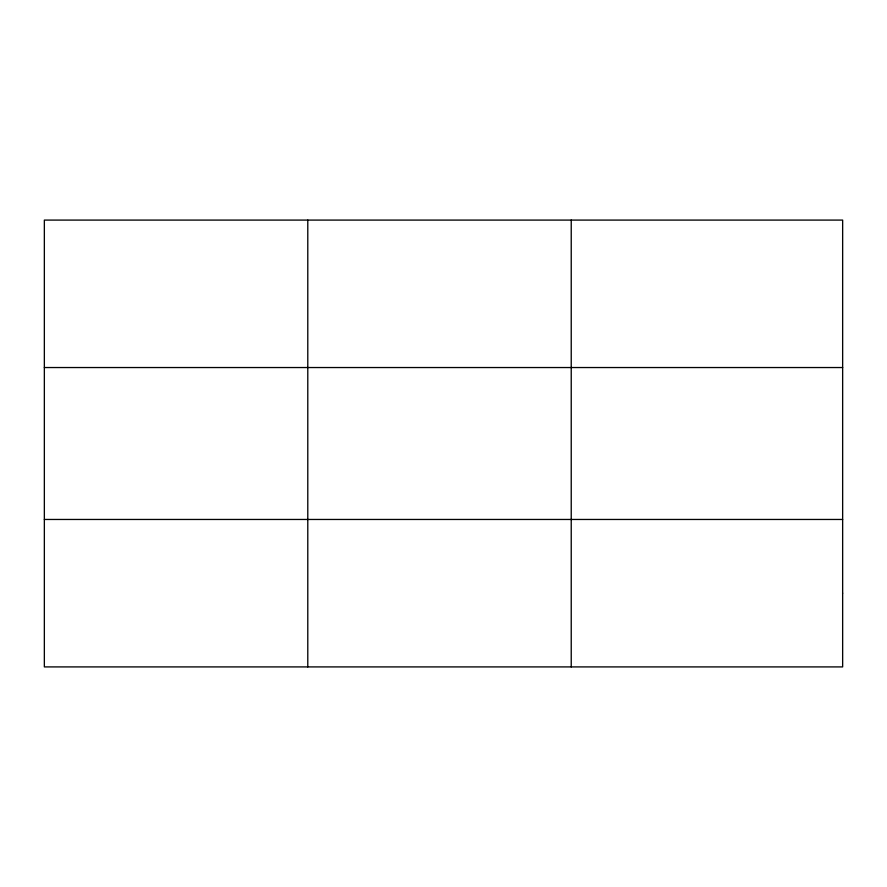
<?xml version="1.0" encoding="UTF-8"?>
<svg xmlns="http://www.w3.org/2000/svg" width="887" height="887" viewBox="0 0 887 887"><rect width="100%" height="100%" fill="white"/><g stroke="black" fill="none" stroke-linecap="round" stroke-linejoin="round"><path stroke-width="1.33" d="M307.789 666.913L307.789 220.087M571.228 666.913L571.228 220.087M44.35 367.54L842.65 367.54M44.35 519.46L842.65 519.46M842.65 593.181L842.65 666.913L44.35 666.913L44.35 220.087L842.65 220.087L842.65 593.181"/></g></svg>
